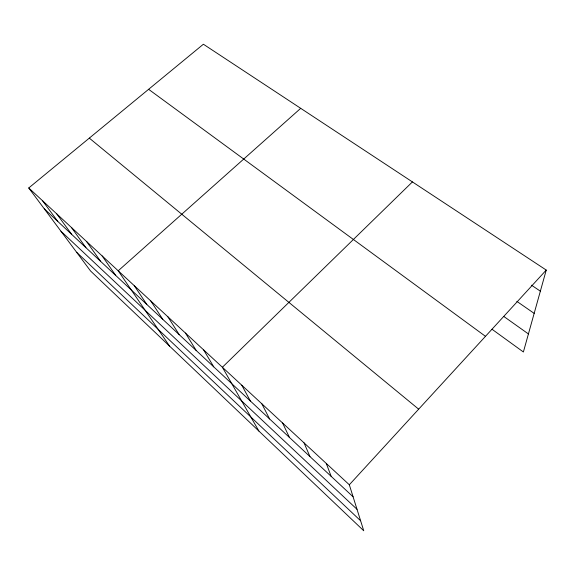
<?xml version="1.0" encoding="UTF-8"?>
<svg xmlns="http://www.w3.org/2000/svg" width="575" height="575" viewBox="0 0 575 575"><rect width="100%" height="100%" fill="white"/><g stroke="black" fill="none" stroke-linecap="round" stroke-linejoin="round"><path stroke-width="0.86" d="M28.75 187.967L349.32 484.783L363.752 530.775L90.577 271.012L28.75 187.967L203.392 44.225L546.25 270.07L523.387 351.993L492.027 329.259M349.32 484.783L546.25 270.07M412.419 181.916L222.381 367.252L258.879 431.049M300.703 108.33L118.206 270.796L169.625 346.179M531.494 285.186L540.363 291.173M516.86 301.372L534.168 313.375M503.7 316.387L528.425 333.946M148.616 89.312L485.48 336.332M89.312 138.122L418.665 409.17M44.297 208.854L353.086 496.793M60.936 231.2L357.018 509.306M76.612 252.26L360.618 520.785M42.593 200.79L57.802 221.447M56.839 213.979L71.681 234.384M71.501 227.556L85.948 247.688M86.602 241.536L100.625 261.373M102.163 255.947L115.726 275.461M134.248 285.653L146.812 304.448M150.794 300.969L162.804 319.355M167.85 316.76L179.278 334.715M185.452 333.054L196.248 350.542M203.622 349.88L213.735 366.85M241.773 385.207L250.391 401.027M261.826 403.772L269.603 418.945M282.569 422.977L289.448 437.446M304.038 442.851L309.954 456.572M326.277 463.443L331.157 476.337"/></g></svg>
